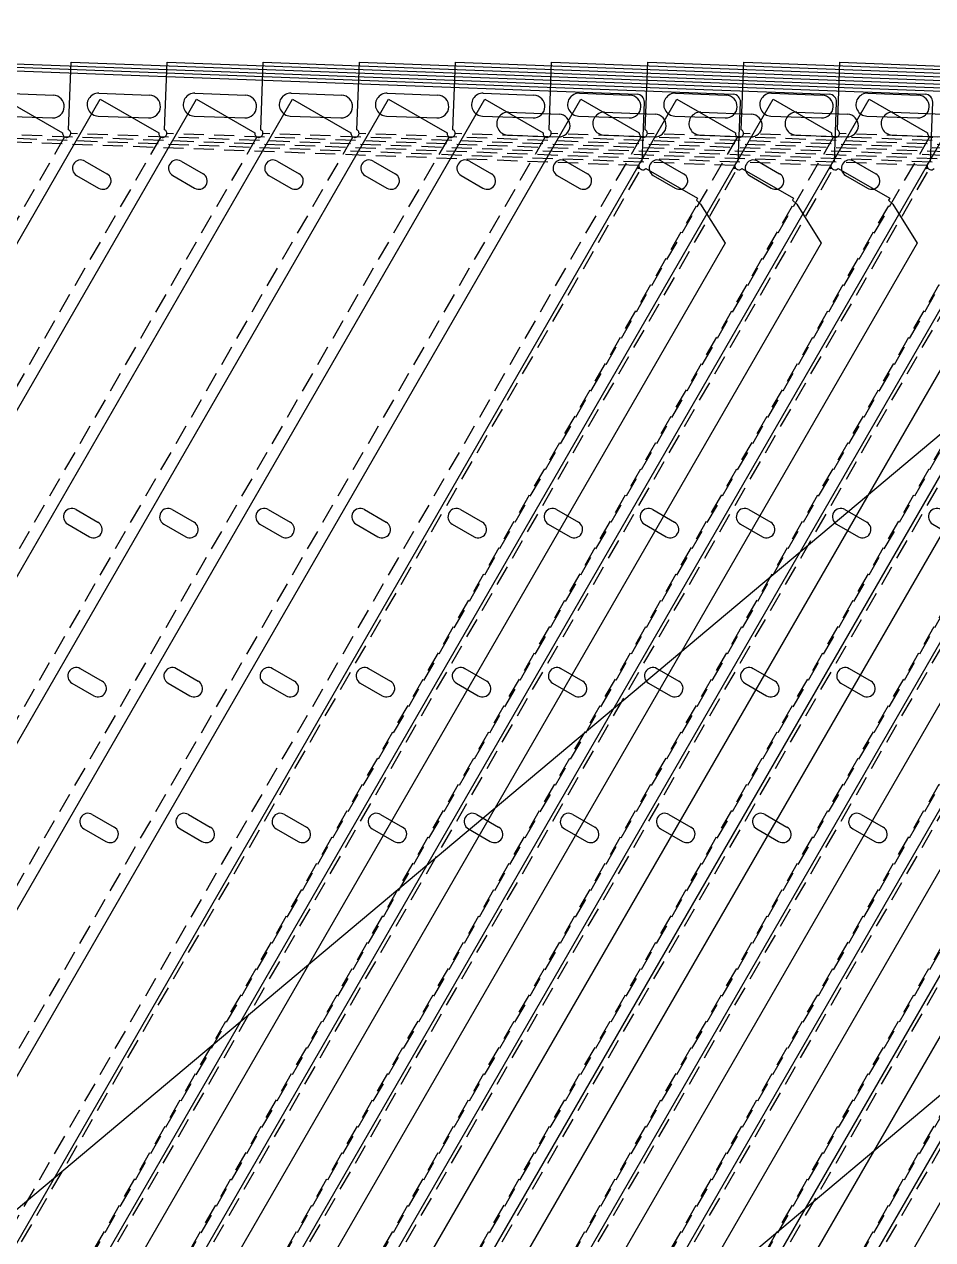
# Model space of a CAD drawing. Extents: x 5 to 1801, y 5 to 2754.
# Drawn here: x 612.7 to 971.7, y 485.2 to 965.4 of the extents above; entities that cross this region are included whole.
import ezdxf

# ---------------------------------------------------------------- set-up
doc = ezdxf.new("R2010")
doc.units = 0
doc.linetypes.add('DASHED', pattern=[12, 8, -4])
for name, color, linetype in [('SMARTNEST_SHEET_1_BEND', 3, 'DASHED'), ('SMARTNEST_SHEET_1_GEOMETRY', 7, 'CONTINUOUS'), ('SMARTNEST_SHEET_26_GEOMETRY', 7, 'CONTINUOUS'), ('SMARTNEST_SHEET_27_GEOMETRY', 7, 'CONTINUOUS'), ('SMARTNEST_SHEET_28_GEOMETRY', 7, 'CONTINUOUS'), ('SMARTNEST_SHEET_29_GEOMETRY', 7, 'CONTINUOUS'), ('SMARTNEST_SHEET_30_GEOMETRY', 7, 'CONTINUOUS')]:
    doc.layers.add(name, color=color, linetype=linetype)

msp = doc.modelspace()

# ---------------------------------------------------------------- linework, layer by layer
at = {"layer": 'SMARTNEST_SHEET_1_BEND', "color": 7, "linetype": 'DASHED'}
for p, q in [((855.52, 909.58), (517.09, 922.28)), ((893.5, 909.58), (555.07, 922.28)), ((931.48, 909.58), (593.05, 922.28)), ((969.46, 909.58), (631.03, 922.28)), ((1007.45, 909.58), (669.02, 922.28)), ((1045.43, 909.58), (707, 922.28)), ((1083.41, 909.58), (744.98, 922.28)), ((1121.39, 909.58), (782.96, 922.28)), ((1159.37, 909.58), (820.94, 922.28)), ((1197.35, 909.58), (858.92, 922.28)), ((1235.34, 909.58), (896.91, 922.28)), ((1273.32, 909.58), (934.89, 922.28)), ((628.64, 920.96), (143.95, 81.46)), ((666.62, 920.96), (181.93, 81.46)), ((704.6, 920.96), (219.91, 81.46)), ((742.58, 920.96), (257.9, 81.46)), ((780.56, 920.96), (295.88, 81.46)), ((818.54, 920.96), (333.86, 81.46)), ((856.53, 920.96), (371.84, 81.46)), ((894.51, 920.96), (409.82, 81.46)), ((932.49, 920.96), (447.81, 81.46)), ((970.47, 920.96), (485.79, 81.46)), ((1008.45, 920.96), (523.77, 81.46)), ((1046.44, 920.96), (561.75, 81.46)), ((1084.42, 920.96), (599.73, 81.46)), ((1122.4, 920.96), (637.71, 81.46)), ((1160.38, 920.96), (675.7, 81.46)), ((1198.36, 920.96), (713.68, 81.46)), ((371.63, 68.63), (856.32, 908.13)), ((409.62, 68.63), (894.3, 908.13)), ((447.6, 68.63), (932.28, 908.13)), ((485.58, 68.63), (970.26, 908.13)), ((523.56, 68.63), (1008.25, 908.13)), ((561.54, 68.63), (1046.23, 908.13)), ((599.52, 68.63), (1084.21, 908.13)), ((637.51, 68.63), (1122.19, 908.13)), ((675.49, 68.63), (1160.17, 908.13)), ((713.47, 68.63), (1198.15, 908.13)), ((394.35, 55.44), (879.14, 895.12)), ((432.33, 55.44), (917.12, 895.12)), ((470.31, 55.44), (955.1, 895.12)), ((508.3, 55.44), (993.09, 895.12)), ((546.28, 55.44), (1031.07, 895.12)), ((584.26, 55.44), (1069.05, 895.12)), ((622.24, 55.44), (1107.03, 895.12)), ((660.22, 55.44), (1145.01, 895.12)), ((698.21, 55.44), (1183, 895.12))]:
    msp.add_line(p, q, dxfattribs=at)
at = {"layer": 'SMARTNEST_SHEET_1_GEOMETRY', "color": 7, "linetype": 'CONTINUOUS'}
for p, q in [((517.21, 950.43), (854.85, 937.76)), ((555.19, 950.43), (892.84, 937.76)), ((593.17, 950.43), (930.82, 937.76)), ((630.15, 923.77), (631.16, 950.43)), ((631.16, 950.43), (968.8, 937.76)), ((668.14, 923.77), (669.14, 950.43)), ((669.14, 950.43), (1006.78, 937.76)), ((706.12, 923.77), (707.12, 950.43)), ((707.12, 950.43), (1044.76, 937.76)), ((744.1, 923.77), (745.1, 950.43)), ((745.1, 950.43), (1082.74, 937.76)), ((782.08, 923.77), (783.08, 950.43)), ((783.08, 950.43), (1120.73, 937.76)), ((820.06, 923.77), (821.06, 950.43)), ((821.06, 950.43), (1158.71, 937.76)), ((858.05, 923.77), (859.05, 950.43)), ((859.05, 950.43), (1196.69, 937.76)), ((896.03, 923.77), (897.03, 950.43)), ((897.03, 950.43), (1234.67, 937.76)), ((934.01, 923.77), (935.01, 950.43)), ((935.01, 950.43), (1272.65, 937.76)), ((604.19, 938.16), (624.17, 937.41)), ((642.17, 938.16), (662.15, 937.41)), ((680.15, 938.16), (700.14, 937.41)), ((718.13, 938.16), (738.12, 937.41)), ((756.11, 938.16), (776.1, 937.41)), ((794.1, 938.16), (814.08, 937.41)), ((832.08, 938.16), (852.06, 937.41)), ((870.06, 938.16), (890.04, 937.41)), ((908.04, 938.16), (928.03, 937.41)), ((946.02, 938.16), (966.01, 937.41)), ((156.93, 94.42), (642.72, 935.83)), ((194.91, 94.42), (680.7, 935.83)), ((232.89, 94.42), (718.68, 935.83)), ((270.87, 94.42), (756.66, 935.83)), ((308.85, 94.42), (794.65, 935.83)), ((346.84, 94.42), (832.63, 935.83)), ((384.82, 94.42), (870.61, 935.83)), ((422.8, 94.42), (908.59, 935.83)), ((460.78, 94.42), (946.57, 935.83)), ((498.76, 94.42), (984.55, 935.83)), ((536.75, 94.42), (1022.54, 935.83)), ((574.73, 94.42), (1060.52, 935.83)), ((604.74, 935.83), (627.84, 922.49)), ((612.71, 94.42), (1098.5, 935.83)), ((642.72, 935.83), (665.82, 922.49)), ((650.69, 94.42), (1136.48, 935.83)), ((680.7, 935.83), (703.81, 922.49)), ((688.67, 94.42), (1174.46, 935.83)), ((718.68, 935.83), (741.79, 922.49)), ((726.65, 94.42), (1212.45, 935.83)), ((756.66, 935.83), (779.77, 922.49)), ((794.65, 935.83), (817.75, 922.49)), ((832.63, 935.83), (855.73, 922.49)), ((856.85, 911.1), (857.74, 934.65)), ((870.61, 935.83), (893.72, 922.49)), ((894.84, 911.1), (895.72, 934.65)), ((908.59, 935.83), (931.7, 922.49)), ((932.82, 911.1), (933.7, 934.65)), ((946.57, 935.83), (969.68, 922.49)), ((970.8, 911.1), (971.68, 934.65)), ((603.85, 929.17), (623.83, 928.42)), ((641.83, 929.17), (661.82, 928.42)), ((679.81, 929.17), (699.8, 928.42)), ((717.79, 929.17), (737.78, 928.42)), ((755.78, 929.17), (775.76, 928.42)), ((793.76, 929.17), (813.74, 928.42)), ((804.05, 930.66), (824.03, 929.91)), ((831.74, 929.17), (851.73, 928.42)), ((842.03, 930.66), (862.01, 929.91)), ((869.72, 929.17), (889.71, 928.42)), ((880.01, 930.66), (900, 929.91)), ((907.7, 929.17), (927.69, 928.42)), ((917.99, 930.66), (937.98, 929.91)), ((945.69, 929.17), (965.67, 928.42)), ((955.97, 930.66), (975.96, 929.91)), ((803.71, 921.66), (823.69, 920.91)), ((841.69, 921.66), (861.68, 920.91)), ((879.67, 921.66), (899.66, 920.91)), ((917.65, 921.66), (937.64, 920.91)), ((955.64, 921.66), (975.62, 920.91)), ((636.68, 911.38), (645.34, 906.38)), ((674.66, 911.38), (683.32, 906.38)), ((712.64, 911.38), (721.3, 906.38)), ((750.63, 911.38), (759.29, 906.38)), ((788.61, 911.38), (797.27, 906.38)), ((826.59, 911.38), (835.25, 906.38)), ((855.65, 908.89), (855.12, 908.46)), ((855.16, 908.39), (855.8, 908.61)), ((858.31, 908.45), (878.72, 896.67)), ((864.57, 911.38), (873.23, 906.38)), ((893.63, 908.89), (893.1, 908.46)), ((893.14, 908.39), (893.78, 908.61)), ((896.3, 908.45), (916.71, 896.67)), ((902.55, 911.38), (911.21, 906.38)), ((931.61, 908.89), (931.08, 908.46)), ((931.12, 908.39), (931.77, 908.61)), ((934.28, 908.45), (954.69, 896.67)), ((940.53, 911.38), (949.19, 906.38)), ((969.59, 908.89), (969.07, 908.46)), ((969.1, 908.39), (969.75, 908.61)), ((633.38, 905.66), (642.04, 900.66)), ((671.36, 905.66), (680.02, 900.66)), ((709.34, 905.66), (718, 900.66)), ((747.33, 905.66), (755.99, 900.66)), ((785.31, 905.66), (793.97, 900.66)), ((823.29, 905.66), (831.95, 900.66)), ((861.27, 905.66), (869.93, 900.66)), ((899.25, 905.66), (907.91, 900.66)), ((937.23, 905.66), (945.89, 900.66)), ((878.72, 896.67), (878.29, 895.92)), ((878.29, 895.92), (879.99, 894.32)), ((879.99, 894.32), (889.62, 879)), ((916.71, 896.67), (916.27, 895.92)), ((916.27, 895.92), (917.97, 894.32)), ((917.97, 894.32), (927.6, 879)), ((954.69, 896.67), (954.25, 895.92)), ((954.25, 895.92), (955.96, 894.32)), ((955.96, 894.32), (965.59, 879)), ((889.62, 879), (423.88, 72.32)), ((927.6, 879), (461.86, 72.32)), ((965.59, 879), (499.85, 72.32)), ((1003.57, 879), (537.83, 72.32)), ((1041.55, 879), (575.81, 72.32)), ((1079.53, 879), (613.79, 72.32)), ((1117.51, 879), (651.77, 72.32)), ((1155.49, 879), (689.75, 72.32)), ((1193.48, 879), (727.74, 72.32)), ((633.14, 773.68), (641.8, 768.68)), ((671.13, 773.68), (679.79, 768.68)), ((709.11, 773.68), (717.77, 768.68)), ((747.09, 773.68), (755.75, 768.68)), ((785.07, 773.68), (793.73, 768.68)), ((823.05, 773.68), (831.71, 768.68)), ((861.03, 773.68), (869.69, 768.68)), ((899.02, 773.68), (907.68, 768.68)), ((937, 773.68), (945.66, 768.68)), ((629.84, 767.96), (638.5, 762.96)), ((667.83, 767.96), (676.49, 762.96)), ((705.81, 767.96), (714.47, 762.96)), ((743.79, 767.96), (752.45, 762.96)), ((781.77, 767.96), (790.43, 762.96)), ((819.75, 767.96), (828.41, 762.96)), ((857.73, 767.96), (866.39, 762.96)), ((895.72, 767.96), (904.38, 762.96)), ((933.7, 767.96), (942.36, 762.96)), ((971.68, 767.96), (980.34, 762.96)), ((634.83, 710.82), (643.49, 705.82)), ((672.81, 710.82), (681.47, 705.82)), ((710.8, 710.82), (719.46, 705.82)), ((748.78, 710.82), (757.44, 705.82)), ((786.76, 710.82), (795.42, 705.82)), ((824.74, 710.82), (833.4, 705.82)), ((862.72, 710.82), (871.38, 705.82)), ((900.71, 710.82), (909.37, 705.82)), ((938.69, 710.82), (947.35, 705.82)), ((631.53, 705.1), (640.19, 700.1)), ((669.51, 705.1), (678.17, 700.1)), ((707.5, 705.1), (716.16, 700.1)), ((745.48, 705.1), (754.14, 700.1)), ((783.46, 705.1), (792.12, 700.1)), ((821.44, 705.1), (830.1, 700.1)), ((859.42, 705.1), (868.08, 700.1)), ((897.41, 705.1), (906.07, 700.1)), ((935.39, 705.1), (944.05, 700.1)), ((639.56, 653.23), (648.22, 648.23)), ((677.55, 653.23), (686.21, 648.23)), ((715.53, 653.23), (724.19, 648.23)), ((753.51, 653.23), (762.17, 648.23)), ((791.49, 653.23), (800.15, 648.23)), ((829.47, 653.23), (838.13, 648.23)), ((867.46, 653.23), (876.12, 648.23)), ((905.44, 653.23), (914.1, 648.23)), ((943.42, 653.23), (952.08, 648.23)), ((636.26, 647.51), (644.92, 642.51)), ((674.25, 647.51), (682.91, 642.51)), ((712.23, 647.51), (720.89, 642.51)), ((750.21, 647.51), (758.87, 642.51)), ((788.19, 647.51), (796.85, 642.51)), ((826.17, 647.51), (834.83, 642.51)), ((864.16, 647.51), (872.82, 642.51)), ((902.14, 647.51), (910.8, 642.51)), ((940.12, 647.51), (948.78, 642.51))]:
    msp.add_line(p, q, dxfattribs=at)
for points in [[(630.52, 921.17), (630.74, 921.41), (630.89, 921.68), (630.99, 921.97), (631.03, 922.28), (631.02, 922.6), (630.94, 922.9), (630.8, 923.18), (630.6, 923.43)], [(668.5, 921.17), (668.72, 921.41), (668.88, 921.68), (668.97, 921.97), (669.02, 922.28), (669, 922.6), (668.92, 922.9), (668.78, 923.18), (668.59, 923.43)], [(706.48, 921.17), (706.7, 921.41), (706.86, 921.68), (706.96, 921.97), (707, 922.28), (706.98, 922.6), (706.9, 922.9), (706.77, 923.18), (706.57, 923.43)], [(744.46, 921.17), (744.68, 921.41), (744.84, 921.68), (744.94, 921.97), (744.98, 922.28), (744.96, 922.6), (744.88, 922.9), (744.75, 923.18), (744.55, 923.43)], [(782.45, 921.17), (782.66, 921.41), (782.82, 921.68), (782.92, 921.97), (782.96, 922.28), (782.94, 922.6), (782.87, 922.9), (782.73, 923.18), (782.53, 923.43)], [(820.43, 921.17), (820.65, 921.41), (820.8, 921.68), (820.9, 921.97), (820.94, 922.28), (820.93, 922.6), (820.85, 922.9), (820.71, 923.18), (820.51, 923.43)], [(858.41, 921.17), (858.63, 921.41), (858.78, 921.68), (858.88, 921.97), (858.92, 922.28), (858.91, 922.6), (858.83, 922.9), (858.69, 923.18), (858.49, 923.43)], [(896.39, 921.17), (896.61, 921.41), (896.77, 921.68), (896.87, 921.97), (896.91, 922.28), (896.89, 922.6), (896.81, 922.9), (896.67, 923.18), (896.48, 923.43)], [(934.37, 921.17), (934.59, 921.41), (934.75, 921.68), (934.85, 921.97), (934.89, 922.28), (934.87, 922.6), (934.79, 922.9), (934.66, 923.18), (934.46, 923.43)], [(627.89, 921.93), (628, 921.63), (628.17, 921.36), (628.38, 921.14), (628.64, 920.96), (628.92, 920.82), (629.22, 920.75), (629.53, 920.74), (629.86, 920.8)], [(665.87, 921.93), (665.99, 921.63), (666.15, 921.36), (666.36, 921.14), (666.62, 920.96), (666.91, 920.82), (667.21, 920.75), (667.52, 920.74), (667.84, 920.8)], [(703.85, 921.93), (703.97, 921.63), (704.13, 921.36), (704.34, 921.14), (704.6, 920.96), (704.89, 920.82), (705.19, 920.75), (705.5, 920.74), (705.82, 920.8)], [(741.83, 921.93), (741.95, 921.63), (742.11, 921.36), (742.32, 921.14), (742.58, 920.96), (742.87, 920.82), (743.17, 920.75), (743.48, 920.74), (743.8, 920.8)], [(779.82, 921.93), (779.93, 921.63), (780.09, 921.36), (780.3, 921.14), (780.56, 920.96), (780.85, 920.82), (781.15, 920.75), (781.46, 920.74), (781.78, 920.8)], [(817.8, 921.93), (817.91, 921.63), (818.07, 921.36), (818.28, 921.14), (818.54, 920.96), (818.83, 920.82), (819.13, 920.75), (819.44, 920.74), (819.76, 920.8)], [(855.78, 921.93), (855.89, 921.63), (856.06, 921.36), (856.27, 921.14), (856.53, 920.96), (856.82, 920.82), (857.12, 920.75), (857.43, 920.74), (857.75, 920.8)], [(893.76, 921.93), (893.88, 921.63), (894.04, 921.36), (894.25, 921.14), (894.51, 920.96), (894.8, 920.82), (895.1, 920.75), (895.41, 920.74), (895.73, 920.8)], [(931.74, 921.93), (931.86, 921.63), (932.02, 921.36), (932.23, 921.14), (932.49, 920.96), (932.78, 920.82), (933.08, 920.75), (933.39, 920.74), (933.71, 920.8)], [(969.72, 921.93), (969.84, 921.63), (970, 921.36), (970.21, 921.14), (970.47, 920.96), (970.76, 920.82), (971.06, 920.75), (971.37, 920.74), (971.69, 920.8)], [(856.03, 910.69), (855.73, 910.3), (855.55, 909.85), (855.53, 909.37), (855.65, 908.89)], [(855.8, 908.61), (856.15, 908.25), (856.57, 908.02), (857.04, 907.92), (857.54, 907.97)], [(894.02, 910.69), (893.71, 910.3), (893.54, 909.85), (893.51, 909.37), (893.63, 908.89)], [(893.78, 908.61), (894.13, 908.25), (894.55, 908.02), (895.02, 907.92), (895.52, 907.97)], [(932, 910.69), (931.69, 910.3), (931.52, 909.85), (931.49, 909.37), (931.61, 908.89)], [(931.77, 908.61), (932.11, 908.25), (932.53, 908.02), (933, 907.92), (933.5, 907.97)], [(969.98, 910.69), (969.67, 910.3), (969.5, 909.85), (969.47, 909.37), (969.59, 908.89)], [(969.75, 908.61), (970.09, 908.25), (970.51, 908.02), (970.99, 907.92), (971.48, 907.97)]]:
    msp.add_lwpolyline(points, dxfattribs=at)
for centre, radius, start, end in [((624, 932.91), 4.5, 267.85, 87.85), ((642, 933.66), 4.5, 87.85, 267.85), ((661.99, 932.91), 4.5, 267.85, 87.85), ((679.98, 933.66), 4.5, 87.85, 267.85), ((699.97, 932.91), 4.5, 267.85, 87.85), ((717.96, 933.66), 4.5, 87.85, 267.85), ((737.95, 932.91), 4.5, 267.85, 87.85), ((755.94, 933.66), 4.5, 87.85, 267.85), ((775.93, 932.91), 4.5, 267.85, 87.85), ((793.93, 933.66), 4.5, 87.85, 267.85), ((813.91, 932.91), 4.5, 267.85, 87.85), ((831.91, 933.66), 4.5, 87.85, 267.85), ((851.89, 932.91), 4.5, 267.85, 87.85), ((854.74, 934.76), 3, 357.85, 87.85), ((869.89, 933.66), 4.5, 87.85, 267.85), ((889.88, 932.91), 4.5, 267.85, 87.85), ((892.72, 934.76), 3, 357.85, 87.85), ((907.87, 933.66), 4.5, 87.85, 267.85), ((927.86, 932.91), 4.5, 267.85, 87.85), ((930.7, 934.76), 3, 357.85, 87.85), ((945.85, 933.66), 4.5, 87.85, 267.85), ((965.84, 932.91), 4.5, 267.85, 87.85), ((968.69, 934.76), 3, 357.85, 87.85), ((803.88, 926.16), 4.5, 87.85, 267.85), ((823.86, 925.41), 4.5, 267.85, 87.85), ((841.86, 926.16), 4.5, 87.85, 267.85), ((861.84, 925.41), 4.5, 267.85, 87.85), ((879.84, 926.16), 4.5, 87.85, 267.85), ((899.83, 925.41), 4.5, 267.85, 87.85), ((917.82, 926.16), 4.5, 87.85, 267.85), ((937.81, 925.41), 4.5, 267.85, 87.85), ((955.8, 926.16), 4.5, 87.85, 267.85), ((629.44, 922.34), 1.6, 174.5802, 194.7811), ((629.44, 922.34), 1.6, 43.0689, 63.2698), ((667.42, 922.34), 1.6, 174.5802, 194.7811), ((667.42, 922.34), 1.6, 43.0689, 63.2698), ((705.4, 922.34), 1.6, 174.5802, 194.7811), ((705.4, 922.34), 1.6, 43.0689, 63.2698), ((743.38, 922.34), 1.6, 174.5802, 194.7811), ((743.38, 922.34), 1.6, 43.0689, 63.2698), ((781.36, 922.34), 1.6, 174.5802, 194.7811), ((781.36, 922.34), 1.6, 43.0689, 63.2698), ((819.34, 922.34), 1.6, 174.5802, 194.7811), ((819.34, 922.34), 1.6, 43.0689, 63.2698), ((857.33, 922.34), 1.6, 174.5802, 194.7811), ((857.33, 922.34), 1.6, 43.0689, 63.2698), ((895.31, 922.34), 1.6, 174.5802, 194.7811), ((895.31, 922.34), 1.6, 43.0689, 63.2698), ((933.29, 922.34), 1.6, 174.5802, 194.7811), ((933.29, 922.34), 1.6, 43.0689, 63.2698), ((971.27, 922.34), 1.6, 174.5802, 194.7811), ((629.44, 922.34), 1.6, 285.2189, 312.6311), ((667.42, 922.34), 1.6, 285.2189, 312.6311), ((705.4, 922.34), 1.6, 285.2189, 312.6311), ((743.38, 922.34), 1.6, 285.2189, 312.6311), ((781.36, 922.34), 1.6, 285.2189, 312.6311), ((819.34, 922.34), 1.6, 285.2189, 312.6311), ((857.33, 922.34), 1.6, 285.2189, 312.6311), ((895.31, 922.34), 1.6, 285.2189, 312.6311), ((933.29, 922.34), 1.6, 285.2189, 312.6311), ((635.03, 908.52), 3.3, 60, 240), ((673.01, 908.52), 3.3, 60, 240), ((710.99, 908.52), 3.3, 60, 240), ((748.98, 908.52), 3.3, 60, 240), ((786.96, 908.52), 3.3, 60, 240), ((824.94, 908.52), 3.3, 60, 240), ((855.14, 908.42), 0.0365, 118.925, 298.925), ((857.12, 909.52), 1.6, 99.4608, 132.6311), ((857.12, 909.52), 1.6, 285.2189, 318.3892), ((862.92, 908.52), 3.3, 60, 240), ((893.12, 908.42), 0.0365, 118.925, 298.925), ((895.1, 909.52), 1.6, 99.4608, 132.6311), ((895.1, 909.52), 1.6, 285.2189, 318.3892), ((900.9, 908.52), 3.3, 60, 240), ((931.1, 908.42), 0.0365, 118.925, 298.925), ((933.08, 909.52), 1.6, 99.4608, 132.6311), ((933.08, 909.52), 1.6, 285.2189, 318.3892), ((938.88, 908.52), 3.3, 60, 240), ((969.08, 908.42), 0.0365, 118.925, 298.925), ((971.06, 909.52), 1.6, 99.4608, 132.6311), ((971.06, 909.52), 1.6, 285.2189, 318.3892), ((643.69, 903.52), 3.3, 240, 60), ((681.67, 903.52), 3.3, 240, 60), ((719.65, 903.52), 3.3, 240, 60), ((757.64, 903.52), 3.3, 240, 60), ((795.62, 903.52), 3.3, 240, 60), ((833.6, 903.52), 3.3, 240, 60), ((871.58, 903.52), 3.3, 240, 60), ((909.56, 903.52), 3.3, 240, 60), ((947.54, 903.52), 3.3, 240, 60), ((631.49, 770.82), 3.3, 60, 240), ((669.48, 770.82), 3.3, 60, 240), ((707.46, 770.82), 3.3, 60, 240), ((745.44, 770.82), 3.3, 60, 240), ((783.42, 770.82), 3.3, 60, 240), ((821.4, 770.82), 3.3, 60, 240), ((859.38, 770.82), 3.3, 60, 240), ((897.37, 770.82), 3.3, 60, 240), ((935.35, 770.82), 3.3, 60, 240), ((973.33, 770.82), 3.3, 60, 240), ((640.15, 765.82), 3.3, 240, 60), ((678.14, 765.82), 3.3, 240, 60), ((716.12, 765.82), 3.3, 240, 60), ((754.1, 765.82), 3.3, 240, 60), ((792.08, 765.82), 3.3, 240, 60), ((830.06, 765.82), 3.3, 240, 60), ((868.04, 765.82), 3.3, 240, 60), ((906.03, 765.82), 3.3, 240, 60), ((944.01, 765.82), 3.3, 240, 60), ((633.18, 707.96), 3.3, 60, 240), ((671.16, 707.96), 3.3, 60, 240), ((709.15, 707.96), 3.3, 60, 240), ((747.13, 707.96), 3.3, 60, 240), ((785.11, 707.96), 3.3, 60, 240), ((823.09, 707.96), 3.3, 60, 240), ((861.07, 707.96), 3.3, 60, 240), ((899.06, 707.96), 3.3, 60, 240), ((937.04, 707.96), 3.3, 60, 240), ((641.84, 702.96), 3.3, 240, 60), ((679.82, 702.96), 3.3, 240, 60), ((717.81, 702.96), 3.3, 240, 60), ((755.79, 702.96), 3.3, 240, 60), ((793.77, 702.96), 3.3, 240, 60), ((831.75, 702.96), 3.3, 240, 60), ((869.73, 702.96), 3.3, 240, 60), ((907.72, 702.96), 3.3, 240, 60), ((945.7, 702.96), 3.3, 240, 60), ((637.91, 650.37), 3.3, 60, 240), ((675.9, 650.37), 3.3, 60, 240), ((713.88, 650.37), 3.3, 60, 240), ((751.86, 650.37), 3.3, 60, 240), ((789.84, 650.37), 3.3, 60, 240), ((827.82, 650.37), 3.3, 60, 240), ((865.81, 650.37), 3.3, 60, 240), ((903.79, 650.37), 3.3, 60, 240), ((941.77, 650.37), 3.3, 60, 240), ((646.57, 645.37), 3.3, 240, 60), ((684.56, 645.37), 3.3, 240, 60), ((722.54, 645.37), 3.3, 240, 60), ((760.52, 645.37), 3.3, 240, 60), ((798.5, 645.37), 3.3, 240, 60), ((836.48, 645.37), 3.3, 240, 60), ((874.47, 645.37), 3.3, 240, 60), ((912.45, 645.37), 3.3, 240, 60), ((950.43, 645.37), 3.3, 240, 60)]:
    msp.add_arc(centre, radius, start, end, dxfattribs=at)
at = {"layer": 'SMARTNEST_SHEET_26_GEOMETRY', "color": 7, "linetype": 'CONTINUOUS'}
for p, q in [((1288.47, 1066.68), (216.01, 166.78)), ((344.56, 13.57), (1417.03, 913.48))]:
    msp.add_line(p, q, dxfattribs=at)
at = {"layer": 'SMARTNEST_SHEET_27_GEOMETRY', "color": 7, "linetype": 'CONTINUOUS'}
for p, q in [((1288.47, 1066.68), (216.01, 166.78)), ((344.56, 13.57), (1417.03, 913.48))]:
    msp.add_line(p, q, dxfattribs=at)
at = {"layer": 'SMARTNEST_SHEET_28_GEOMETRY', "color": 7, "linetype": 'CONTINUOUS'}
for p, q in [((1288.47, 1066.68), (216.01, 166.78)), ((344.56, 13.57), (1417.03, 913.48))]:
    msp.add_line(p, q, dxfattribs=at)
at = {"layer": 'SMARTNEST_SHEET_29_GEOMETRY', "color": 7, "linetype": 'CONTINUOUS'}
for p, q in [((1288.47, 1066.68), (216.01, 166.78)), ((344.56, 13.57), (1417.03, 913.48))]:
    msp.add_line(p, q, dxfattribs=at)
at = {"layer": 'SMARTNEST_SHEET_30_GEOMETRY', "color": 7, "linetype": 'CONTINUOUS'}
for p, q in [((1288.47, 1066.68), (216.01, 166.78)), ((344.56, 13.57), (1417.03, 913.48))]:
    msp.add_line(p, q, dxfattribs=at)

doc.saveas('drawing.dxf')
